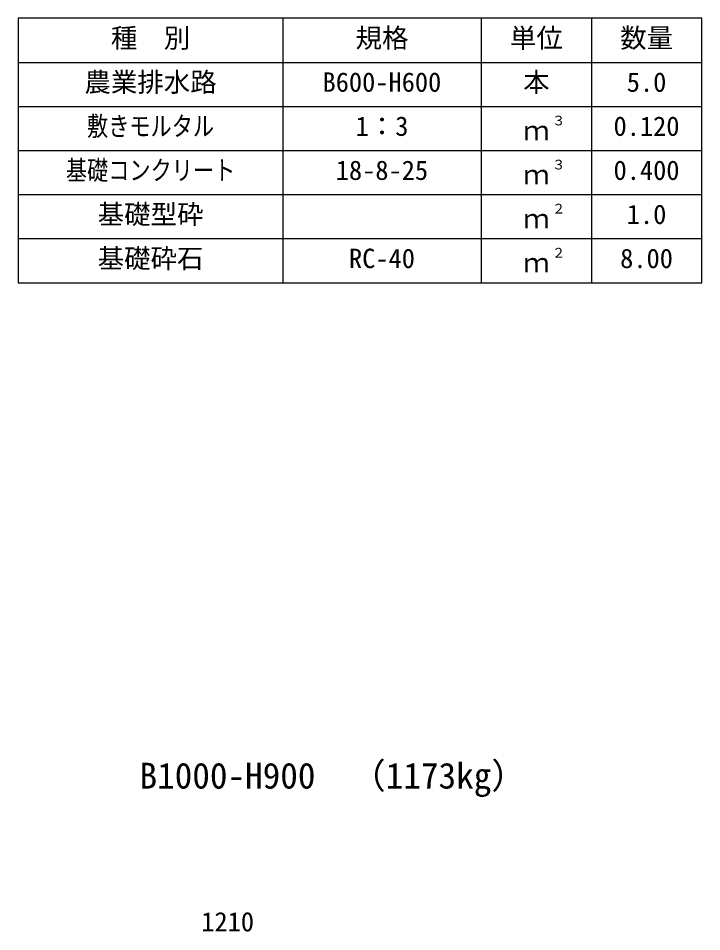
# Model space of a CAD drawing. Units: millimetres, scale not verified. Extents: x -33600 to 33600, y -11880 to 11880.
# Drawn here: x 12693 to 14243, y 3879 to 5952 of the extents above; entities that cross this region are included whole.
import ezdxf
from ezdxf.enums import TextEntityAlignment as Align

# ---------------------------------------------------------------- set-up
doc = ezdxf.new("R2010")
doc.units = ezdxf.units.MM
doc.header["$LTSCALE"] = 40
for name, color, linetype, lineweight in [('0-0_DIM', 7, 'Continuous', 25), ('0-3_HYO', 3, 'Continuous', 25), ('0-4_HYO2', 4, 'Continuous', 25), ('0-7_TXT', 7, 'Continuous', 25)]:
    doc.layers.add(name, color=color, linetype=linetype, lineweight=lineweight)
doc.styles.add('ＭＳ ゴシック', font='')
doc.styles.get('ＭＳ ゴシック').set_extended_font_data('MS Gothic')

msp = doc.modelspace()

# ---------------------------------------------------------------- linework, layer by layer
at = {"layer": '0-3_HYO'}
for p, q in [((13293.16, 5951.95), (13293.16, 5351.95)), ((13743.16, 5951.95), (13743.16, 5351.95)), ((13993.16, 5951.95), (13993.16, 5351.95)), ((12693.16, 5851.95), (14243.16, 5851.95))]:
    msp.add_line(p, q, dxfattribs=at)
msp.add_lwpolyline([(12693.16, 5351.95), (14243.16, 5351.95), (14243.16, 5951.95), (12693.16, 5951.95)], close=True, dxfattribs=at)
at = {"layer": '0-4_HYO2'}
for p, q in [((12693.16, 5751.95), (14243.16, 5751.95)), ((12693.16, 5651.95), (14243.16, 5651.95)), ((12693.16, 5551.95), (14243.16, 5551.95)), ((12693.16, 5451.95), (14243.16, 5451.95))]:
    msp.add_line(p, q, dxfattribs=at)

# ---------------------------------------------------------------- texts
at = {"layer": '0-0_DIM', "style": 'ＭＳ ゴシック'}
msp.add_text('1210', height=43.99, dxfattribs=at).set_placement((13108.16, 3866.83), align=Align.BOTTOM_LEFT)
at = {"layer": '0-7_TXT', "style": 'ＭＳ ゴシック'}
for s, height, p in [('種\u3000別', 43.99, (12903.16, 5871.95)), ('規格', 43.99, (13458.16, 5871.95)), ('単位', 43.99, (13808.16, 5871.95)), ('数量', 43.99, (14058.16, 5871.95)), ('農業排水路', 43.99, (12843.16, 5771.95)), ('B600-H600', 43.99, (13383.16, 5771.95)), ('本', 43.99, (13838.16, 5771.95)), ('5.0', 43.99, (14073.16, 5771.95)), ('1：3', 43.99, (13458.16, 5671.95)), ('３', 21.99, (13903.7, 5702.32)), ('0.120', 43.99, (14043.16, 5671.95)), ('ｍ', 43.99, (13838.16, 5661.95)), ('18-8-25', 43.99, (13413.16, 5571.95)), ('３', 21.99, (13903.7, 5602.32)), ('0.400', 43.99, (14043.16, 5571.95)), ('ｍ', 43.99, (13838.16, 5561.95)), ('基礎型砕', 43.99, (12873.16, 5471.95)), ('２', 21.99, (13903.7, 5502.32)), ('1.0', 43.99, (14073.16, 5471.95)), ('ｍ', 43.99, (13838.16, 5461.95)), ('基礎砕石', 43.99, (12873.16, 5371.95)), ('２', 21.99, (13903.7, 5402.32)), ('RC-40', 43.99, (13443.16, 5371.95)), ('8.00', 43.99, (14058.16, 5371.95)), ('ｍ', 43.99, (13838.16, 5361.95)), ('（1173kg）', 58.65, (13446.53, 4186.5)), ('B1000-H900', 58.65, (12968.16, 4186.5))]:
    msp.add_text(s, height=height, dxfattribs=at).set_placement(p, align=Align.BOTTOM_LEFT)
at = {"layer": '0-7_TXT', "style": 'ＭＳ ゴシック', "width": 0.8}
for s, p in [('敷きモルタル', (12849.16, 5671.95)), ('基礎コンクリート', (12801.16, 5571.95))]:
    msp.add_text(s, height=43.99, dxfattribs=at).set_placement(p, align=Align.BOTTOM_LEFT)

doc.saveas('drawing.dxf')
